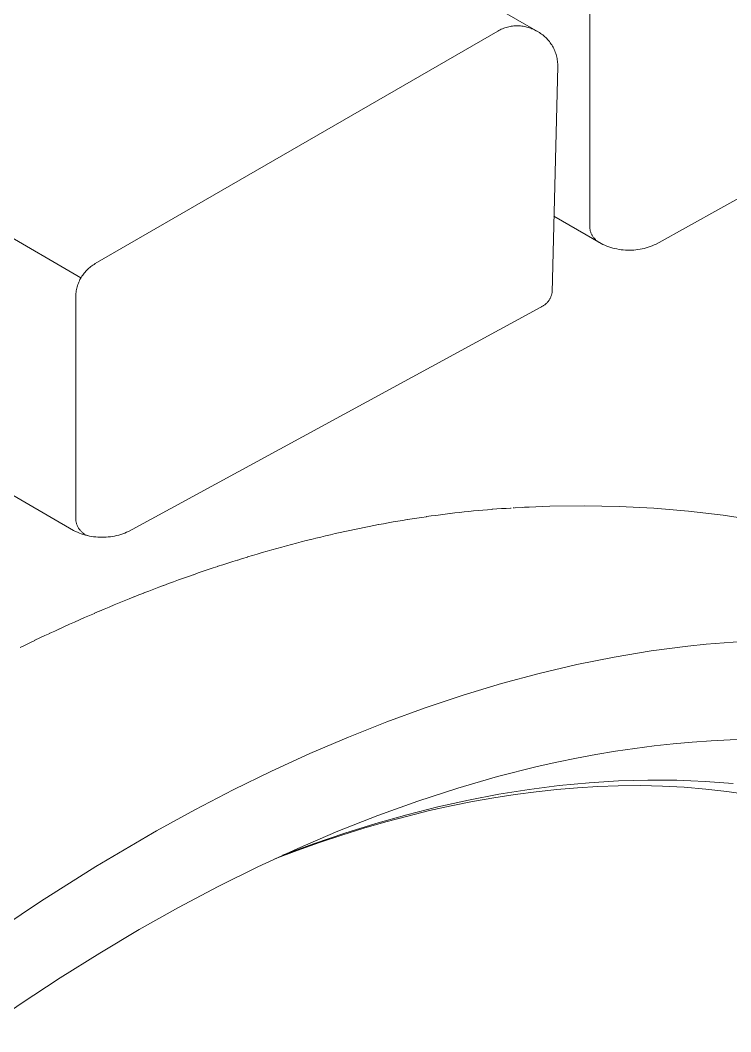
# Model space of a CAD drawing. Header units: inches. Extents: x -1 to 175, y 3 to 130.
# Drawn here: x 155.035 to 158.419, y 33.454 to 38.267 of the extents above; entities that cross this region are included whole.
import ezdxf

# ---------------------------------------------------------------- set-up
doc = ezdxf.new("R2010")
doc.units = ezdxf.units.IN
doc.layers.add('ZANO_R', color=7, linetype='Continuous', lineweight=0)

msp = doc.modelspace()

# ---------------------------------------------------------------- linework, layer by layer
at = {"layer": 'ZANO_R'}
for p, q in [((152.07357, 41.34562), (157.50239, 38.21129)), ((155.32459, 37.04106), (151.20595, 39.42011)), ((157.74725, 37.28063), (157.74725, 38.33874)), ((158.06326, 37.20224), (160.02654, 38.29378)), ((157.30953, 38.2157), (157.31499, 38.21873)), ((157.31499, 38.21873), (157.32056, 38.22158)), ((157.32056, 38.22158), (157.32622, 38.22424)), ((157.32622, 38.22424), (157.33197, 38.22671)), ((157.33197, 38.22671), (157.33779, 38.22898)), ((157.33779, 38.22898), (157.34369, 38.23105)), ((157.34369, 38.23105), (157.34966, 38.23292)), ((157.34966, 38.23292), (157.35569, 38.23459)), ((157.35569, 38.23459), (157.36177, 38.23606)), ((157.36177, 38.23606), (157.36789, 38.23732)), ((157.36789, 38.23732), (157.37406, 38.23837)), ((157.37406, 38.23837), (157.38025, 38.23921)), ((157.38025, 38.23921), (157.38648, 38.23984)), ((157.38648, 38.23984), (157.39271, 38.24026)), ((157.39271, 38.24026), (157.39896, 38.24048)), ((157.39896, 38.24048), (157.40522, 38.24048)), ((157.40522, 38.24048), (157.41147, 38.24026)), ((157.41147, 38.24026), (157.41771, 38.23984)), ((157.41771, 38.23984), (157.42393, 38.23921)), ((157.42393, 38.23921), (157.43013, 38.23837)), ((157.43013, 38.23837), (157.43629, 38.23732)), ((157.43629, 38.23732), (157.44242, 38.23606)), ((157.44242, 38.23606), (157.44849, 38.23459)), ((157.44849, 38.23459), (157.45452, 38.23292)), ((157.45452, 38.23292), (157.46049, 38.23105)), ((157.46049, 38.23105), (157.46639, 38.22898)), ((157.46639, 38.22898), (157.47221, 38.22671)), ((157.47221, 38.22671), (157.47796, 38.22424)), ((157.47796, 38.22424), (157.48362, 38.22158)), ((157.48362, 38.22158), (157.48919, 38.21873)), ((157.48919, 38.21873), (157.49466, 38.2157)), ((155.39235, 37.10882), (157.30953, 38.2157)), ((157.50239, 38.21129), (157.50787, 38.20799)), ((157.50787, 38.20799), (157.51324, 38.20451)), ((157.51324, 38.20451), (157.51849, 38.20084)), ((157.51849, 38.20084), (157.52361, 38.19699)), ((157.52361, 38.19699), (157.52859, 38.19297)), ((157.52859, 38.19297), (157.53343, 38.18878)), ((157.53343, 38.18878), (157.53812, 38.18442)), ((157.53812, 38.18442), (157.54266, 38.17991)), ((157.54266, 38.17991), (157.54703, 38.17524)), ((157.54703, 38.17524), (157.55125, 38.17042)), ((157.55125, 38.17042), (157.55529, 38.16546)), ((157.55529, 38.16546), (157.55917, 38.16036)), ((157.55917, 38.16036), (157.56286, 38.15513)), ((157.56286, 38.15513), (157.56637, 38.14978)), ((157.56637, 38.14978), (157.56969, 38.14431)), ((157.56969, 38.14431), (157.57282, 38.13873)), ((157.57282, 38.13873), (157.57576, 38.13304)), ((157.57576, 38.13304), (157.5785, 38.12725)), ((157.5785, 38.12725), (157.58104, 38.12137)), ((157.58104, 38.12137), (157.58337, 38.11541)), ((157.58337, 38.11541), (157.58549, 38.10937)), ((157.58549, 38.10937), (157.58741, 38.10327)), ((157.58741, 38.10327), (157.58911, 38.09709)), ((157.58911, 38.09709), (157.5906, 38.09087)), ((157.5906, 38.09087), (157.59187, 38.08459)), ((157.59187, 38.08459), (157.59292, 38.07828)), ((157.59292, 38.07828), (157.59376, 38.07193)), ((157.59489, 38.04637), (157.56831, 36.97336)), ((157.59376, 38.07193), (157.59437, 38.06556)), ((157.59437, 38.06556), (157.59477, 38.05917)), ((157.59477, 38.05917), (157.59494, 38.05277)), ((157.59494, 38.05277), (157.59489, 38.04637)), ((157.80147, 37.20505), (157.57726, 37.3345)), ((157.74763, 37.27741), (157.74725, 37.28063)), ((157.74812, 37.2742), (157.74763, 37.27741)), ((157.74872, 37.27101), (157.74812, 37.2742)), ((157.74944, 37.26784), (157.74872, 37.27101)), ((157.75026, 37.2647), (157.74944, 37.26784)), ((157.7512, 37.26159), (157.75026, 37.2647)), ((157.75224, 37.25852), (157.7512, 37.26159)), ((157.75338, 37.25548), (157.75224, 37.25852)), ((157.75464, 37.25249), (157.75338, 37.25548)), ((157.75599, 37.24954), (157.75464, 37.25249)), ((157.75745, 37.24664), (157.75599, 37.24954)), ((157.75901, 37.24379), (157.75745, 37.24664)), ((157.76066, 37.241), (157.75901, 37.24379)), ((157.76242, 37.23827), (157.76066, 37.241)), ((157.76426, 37.2356), (157.76242, 37.23827)), ((157.7662, 37.23299), (157.76426, 37.2356)), ((157.76823, 37.23046), (157.7662, 37.23299)), ((157.77034, 37.22799), (157.76823, 37.23046)), ((157.77254, 37.22561), (157.77034, 37.22799)), ((157.77482, 37.2233), (157.77254, 37.22561)), ((157.77718, 37.22107), (157.77482, 37.2233)), ((157.77962, 37.21892), (157.77718, 37.22107)), ((157.78212, 37.21686), (157.77962, 37.21892)), ((157.7847, 37.21489), (157.78212, 37.21686)), ((157.78735, 37.21301), (157.7847, 37.21489)), ((157.79006, 37.21122), (157.78735, 37.21301)), ((157.79283, 37.20953), (157.79006, 37.21122)), ((157.79566, 37.20794), (157.79283, 37.20953)), ((157.79854, 37.20644), (157.79566, 37.20794)), ((157.80147, 37.20505), (157.79854, 37.20644)), ((157.80147, 37.20505), (157.8105, 37.20064)), ((157.8105, 37.20064), (157.81967, 37.19653)), ((157.81967, 37.19653), (157.82898, 37.19275)), ((157.82898, 37.19275), (157.83841, 37.18928)), ((157.83841, 37.18928), (157.84795, 37.18614)), ((157.84795, 37.18614), (157.8576, 37.18332)), ((157.8576, 37.18332), (157.86734, 37.18084)), ((157.86734, 37.18084), (157.87715, 37.17869)), ((157.87715, 37.17869), (157.88703, 37.17687)), ((157.88703, 37.17687), (157.89697, 37.1754)), ((157.89697, 37.1754), (157.90696, 37.17426)), ((157.90696, 37.17426), (157.91697, 37.17347)), ((157.91697, 37.17347), (157.92701, 37.17302)), ((157.92701, 37.17302), (157.93706, 37.17291)), ((157.93706, 37.17291), (157.94711, 37.17315)), ((157.94711, 37.17315), (157.95714, 37.17373)), ((157.95714, 37.17373), (157.96714, 37.17465)), ((157.96714, 37.17465), (157.97711, 37.17591)), ((157.97711, 37.17591), (157.98703, 37.17751)), ((157.98703, 37.17751), (157.99689, 37.17945)), ((157.99689, 37.17945), (158.00668, 37.18172)), ((158.00668, 37.18172), (158.01638, 37.18433)), ((158.01638, 37.18433), (158.02599, 37.18727)), ((158.02599, 37.18727), (158.0355, 37.19053)), ((158.0355, 37.19053), (158.04488, 37.19412)), ((158.04488, 37.19412), (158.05414, 37.19802)), ((158.05414, 37.19802), (158.06326, 37.20224)), ((155.33663, 37.05932), (155.34046, 37.06427)), ((155.34046, 37.06427), (155.34445, 37.06908)), ((155.34445, 37.06908), (155.3486, 37.07376)), ((155.3486, 37.07376), (155.35291, 37.07829)), ((155.35291, 37.07829), (155.35737, 37.08267)), ((155.35737, 37.08267), (155.36197, 37.0869)), ((155.36197, 37.0869), (155.36672, 37.09098)), ((155.36672, 37.09098), (155.3716, 37.09489)), ((155.3716, 37.09489), (155.37661, 37.09863)), ((155.37661, 37.09863), (155.38174, 37.1022)), ((155.38174, 37.1022), (155.38699, 37.1056)), ((155.38699, 37.1056), (155.39235, 37.10882)), ((155.31025, 37.00985), (155.31242, 37.01571)), ((155.31242, 37.01571), (155.31479, 37.0215)), ((155.31479, 37.0215), (155.31735, 37.0272)), ((155.31735, 37.0272), (155.32011, 37.03282)), ((155.32011, 37.03282), (155.32305, 37.03833)), ((155.32305, 37.03833), (155.32618, 37.04375)), ((155.32618, 37.04375), (155.32948, 37.04906)), ((155.32948, 37.04906), (155.33297, 37.05425)), ((155.33297, 37.05425), (155.33663, 37.05932)), ((155.30021, 36.96099), (155.30074, 36.96722)), ((155.30074, 36.96722), (155.30147, 36.97343)), ((155.30147, 36.97343), (155.30242, 36.97961)), ((155.30242, 36.97961), (155.30358, 36.98576)), ((155.30358, 36.98576), (155.30494, 36.99186)), ((155.30494, 36.99186), (155.30651, 36.99791)), ((155.30651, 36.99791), (155.30828, 37.00391)), ((155.30828, 37.00391), (155.31025, 37.00985)), ((157.56661, 36.96417), (157.56729, 36.96721)), ((157.56729, 36.96721), (157.56785, 36.97027)), ((157.56785, 36.97027), (157.56831, 36.97336)), ((155.29979, 36.94849), (155.29989, 36.95474)), ((155.29979, 35.89038), (155.29979, 36.94849)), ((155.29989, 36.95474), (155.30021, 36.96099)), ((157.5379, 36.91705), (157.54022, 36.91912)), ((157.54022, 36.91912), (157.54248, 36.92128)), ((157.54248, 36.92128), (157.54465, 36.9235)), ((157.54465, 36.9235), (157.54675, 36.92581)), ((157.54675, 36.92581), (157.54877, 36.92818)), ((157.54877, 36.92818), (157.5507, 36.93063)), ((157.5507, 36.93063), (157.55255, 36.93314)), ((157.55255, 36.93314), (157.55431, 36.93571)), ((157.55431, 36.93571), (157.55597, 36.93834)), ((157.55597, 36.93834), (157.55755, 36.94103)), ((157.55755, 36.94103), (157.55903, 36.94377)), ((157.55903, 36.94377), (157.56042, 36.94656)), ((157.56042, 36.94656), (157.5617, 36.9494)), ((157.5617, 36.9494), (157.56289, 36.95228)), ((157.56289, 36.95228), (157.56397, 36.9552)), ((157.56397, 36.9552), (157.56496, 36.95816)), ((157.56496, 36.95816), (157.56584, 36.96115)), ((157.56584, 36.96115), (157.56661, 36.96417)), ((155.55136, 35.83494), (157.51414, 36.90236)), ((157.51414, 36.90236), (157.51699, 36.90362)), ((157.51699, 36.90362), (157.5198, 36.90497)), ((157.5198, 36.90497), (157.52256, 36.90642)), ((157.52256, 36.90642), (157.52526, 36.90797)), ((157.52526, 36.90797), (157.52791, 36.90961)), ((157.52791, 36.90961), (157.5305, 36.91134)), ((157.5305, 36.91134), (157.53303, 36.91315)), ((157.53303, 36.91315), (157.5355, 36.91506)), ((157.5355, 36.91506), (157.5379, 36.91705)), ((155.2896, 35.83936), (154.65957, 36.2031)), ((157.39282, 35.94719), (157.5579, 35.95475)), ((157.5579, 35.95475), (157.72314, 35.95689)), ((157.72314, 35.95689), (157.88835, 35.95361)), ((156.96971, 35.90497), (156.99197, 35.90811)), ((156.99227, 35.90815), (156.99197, 35.90811)), ((156.99227, 35.90815), (157.01451, 35.91119)), ((157.01481, 35.91123), (157.01451, 35.91119)), ((157.01481, 35.91123), (157.03702, 35.91416)), ((157.03732, 35.9142), (157.03702, 35.91416)), ((157.03732, 35.9142), (157.0595, 35.91703)), ((157.0598, 35.91707), (157.0595, 35.91703)), ((157.0598, 35.91707), (157.08195, 35.91979)), ((157.08225, 35.91982), (157.08195, 35.91979)), ((157.08225, 35.91982), (157.10437, 35.92244)), ((157.10467, 35.92247), (157.10437, 35.92244)), ((157.10467, 35.92247), (157.12676, 35.92498)), ((157.12706, 35.92502), (157.12676, 35.92498)), ((157.12706, 35.92502), (157.14911, 35.92742)), ((157.14941, 35.92745), (157.14911, 35.92742)), ((157.14941, 35.92745), (157.17144, 35.92975)), ((157.17174, 35.92978), (157.17144, 35.92975)), ((157.17174, 35.92978), (157.19373, 35.93198)), ((157.19403, 35.932), (157.19373, 35.93198)), ((157.19403, 35.932), (157.21599, 35.93409)), ((157.21628, 35.93412), (157.21599, 35.93409)), ((157.21628, 35.93412), (157.23821, 35.9361)), ((157.23851, 35.93613), (157.23821, 35.9361)), ((157.23851, 35.93613), (157.2604, 35.93801)), ((157.2607, 35.93803), (157.2604, 35.93801)), ((157.2607, 35.93803), (157.28256, 35.9398)), ((157.28285, 35.93983), (157.28256, 35.9398)), ((157.28285, 35.93983), (157.30468, 35.94149)), ((157.30498, 35.94151), (157.30468, 35.94149)), ((157.30498, 35.94151), (157.32677, 35.94307)), ((157.32706, 35.94309), (157.32677, 35.94307)), ((157.32706, 35.94309), (157.34882, 35.94455)), ((157.34912, 35.94457), (157.34882, 35.94455)), ((157.34912, 35.94457), (157.37084, 35.94592)), ((157.37084, 35.94592), (157.37402, 35.94611)), ((157.38205, 35.94658), (157.38965, 35.94701)), ((157.42594, 35.94888), (157.43667, 35.94938)), ((157.43696, 35.94939), (157.43667, 35.94938)), ((157.43696, 35.94939), (157.45854, 35.95032)), ((157.88835, 35.95361), (158.05338, 35.94491)), ((158.05338, 35.94491), (158.21802, 35.9308)), ((158.21802, 35.9308), (158.38212, 35.91129)), ((158.38212, 35.91129), (158.54549, 35.88641)), ((155.29979, 35.89038), (155.30017, 35.88716)), ((155.30017, 35.88716), (155.30066, 35.88395)), ((155.30066, 35.88395), (155.30126, 35.88076)), ((155.30126, 35.88076), (155.30198, 35.87759)), ((155.30198, 35.87759), (155.3028, 35.87445)), ((155.3028, 35.87445), (155.30374, 35.87134)), ((155.30374, 35.87134), (155.30478, 35.86827)), ((155.30478, 35.86827), (155.30592, 35.86523)), ((155.30592, 35.86523), (155.30718, 35.86224)), ((155.30718, 35.86224), (155.30853, 35.85929)), ((155.30853, 35.85929), (155.30999, 35.85639)), ((156.67382, 35.85392), (156.69643, 35.85842)), ((156.69673, 35.85848), (156.69643, 35.85842)), ((156.69673, 35.85848), (156.71932, 35.86288)), ((156.71962, 35.86294), (156.71932, 35.86288)), ((156.71962, 35.86294), (156.74218, 35.86723)), ((156.74249, 35.86729), (156.74218, 35.86723)), ((156.74249, 35.86729), (156.76502, 35.87148)), ((156.76533, 35.87153), (156.76502, 35.87148)), ((156.76533, 35.87153), (156.78784, 35.87562)), ((156.78814, 35.87567), (156.78784, 35.87562)), ((156.78814, 35.87567), (156.81063, 35.87965)), ((156.81093, 35.87971), (156.81063, 35.87965)), ((156.81093, 35.87971), (156.83339, 35.88358)), ((156.8337, 35.88363), (156.83339, 35.88358)), ((156.8337, 35.88363), (156.85613, 35.88741)), ((156.85643, 35.88746), (156.85613, 35.88741)), ((156.85643, 35.88746), (156.87884, 35.89112)), ((156.87914, 35.89117), (156.87884, 35.89112)), ((156.87914, 35.89117), (156.90152, 35.89473)), ((156.90183, 35.89478), (156.90152, 35.89473)), ((156.90183, 35.89478), (156.92418, 35.89824)), ((156.92448, 35.89828), (156.92418, 35.89824)), ((156.92448, 35.89828), (156.9468, 35.90164)), ((156.94711, 35.90168), (156.9468, 35.90164)), ((156.94711, 35.90168), (156.9694, 35.90493)), ((156.96971, 35.90497), (156.9694, 35.90493)), ((155.2896, 35.83936), (155.29861, 35.83493)), ((155.29861, 35.83493), (155.30777, 35.83082)), ((155.30777, 35.83082), (155.31706, 35.82701)), ((155.30999, 35.85639), (155.31155, 35.85354)), ((155.31155, 35.85354), (155.3132, 35.85075)), ((155.3132, 35.85075), (155.31496, 35.84802)), ((155.31496, 35.84802), (155.3168, 35.84535)), ((155.3168, 35.84535), (155.31874, 35.84274)), ((155.31706, 35.82701), (155.32648, 35.82352)), ((155.31874, 35.84274), (155.32077, 35.84021)), ((155.32077, 35.84021), (155.32288, 35.83774)), ((155.32288, 35.83774), (155.32508, 35.83536)), ((155.32508, 35.83536), (155.32736, 35.83305)), ((155.32648, 35.82352), (155.336, 35.82036)), ((155.32736, 35.83305), (155.32972, 35.83082)), ((155.32972, 35.83082), (155.33216, 35.82867)), ((155.33216, 35.82867), (155.33466, 35.82661)), ((155.33466, 35.82661), (155.33724, 35.82464)), ((155.336, 35.82036), (155.34563, 35.81751)), ((155.33724, 35.82464), (155.33989, 35.82276)), ((155.33989, 35.82276), (155.3426, 35.82097)), ((155.3426, 35.82097), (155.34537, 35.81928)), ((155.34537, 35.81928), (155.3482, 35.81769)), ((155.34563, 35.81751), (155.35535, 35.81499)), ((155.3482, 35.81769), (155.35108, 35.81619)), ((155.35108, 35.81619), (155.35401, 35.8148)), ((155.35535, 35.81499), (155.36515, 35.81281)), ((155.36515, 35.81281), (155.37502, 35.81095)), ((155.37502, 35.81095), (155.38494, 35.80943)), ((155.46503, 35.80943), (155.47495, 35.81095)), ((155.47495, 35.81095), (155.48482, 35.81281)), ((155.48482, 35.81281), (155.49462, 35.815)), ((155.49462, 35.815), (155.50434, 35.81751)), ((155.50434, 35.81751), (155.51397, 35.82036)), ((155.51397, 35.82036), (155.52349, 35.82353)), ((155.52349, 35.82353), (155.53291, 35.82702)), ((155.53291, 35.82702), (155.5422, 35.83082)), ((155.5422, 35.83082), (155.55136, 35.83494)), ((156.46658, 35.80812), (156.48939, 35.81356)), ((156.48969, 35.81363), (156.48939, 35.81356)), ((156.48969, 35.81363), (156.51248, 35.81896)), ((156.51278, 35.81903), (156.51248, 35.81896)), ((156.51278, 35.81903), (156.53555, 35.82426)), ((156.53585, 35.82433), (156.53555, 35.82426)), ((156.53585, 35.82433), (156.5586, 35.82946)), ((156.5589, 35.82952), (156.5586, 35.82946)), ((156.5589, 35.82952), (156.58163, 35.83455)), ((156.58193, 35.83461), (156.58163, 35.83455)), ((156.58193, 35.83461), (156.60463, 35.83953)), ((156.60494, 35.8396), (156.60463, 35.83953)), ((156.60494, 35.8396), (156.62762, 35.84441)), ((156.62792, 35.84447), (156.62762, 35.84441)), ((156.62792, 35.84447), (156.65058, 35.84919)), ((156.65088, 35.84925), (156.65058, 35.84919)), ((156.65088, 35.84925), (156.67351, 35.85385)), ((156.67382, 35.85392), (156.67351, 35.85385)), ((155.38494, 35.80943), (155.39491, 35.80825)), ((155.39491, 35.80825), (155.40492, 35.8074)), ((155.40492, 35.8074), (155.41495, 35.80689)), ((155.41495, 35.80689), (155.42499, 35.80672)), ((155.42499, 35.80672), (155.43502, 35.80689)), ((155.43502, 35.80689), (155.44505, 35.8074)), ((155.44505, 35.8074), (155.45506, 35.80825)), ((155.45506, 35.80825), (155.46503, 35.80943)), ((156.281, 35.76032), (156.30396, 35.76658)), ((156.30426, 35.76666), (156.30396, 35.76658)), ((156.30426, 35.76666), (156.3272, 35.77282)), ((156.3275, 35.7729), (156.3272, 35.77282)), ((156.3275, 35.7729), (156.35043, 35.77895)), ((156.35073, 35.77903), (156.35043, 35.77895)), ((156.35073, 35.77903), (156.37364, 35.78498)), ((156.37393, 35.78505), (156.37364, 35.78498)), ((156.37393, 35.78505), (156.39682, 35.7909)), ((156.39712, 35.79098), (156.39682, 35.7909)), ((156.39712, 35.79098), (156.41999, 35.79672)), ((156.42029, 35.7968), (156.41999, 35.79672)), ((156.42029, 35.7968), (156.44315, 35.80244)), ((156.44344, 35.80251), (156.44315, 35.80244)), ((156.44344, 35.80251), (156.46628, 35.80805)), ((156.46658, 35.80812), (156.46628, 35.80805)), ((156.11774, 35.71309), (156.14082, 35.72006)), ((156.1411, 35.72014), (156.14082, 35.72006)), ((156.1411, 35.72014), (156.16417, 35.72701)), ((156.16446, 35.7271), (156.16417, 35.72701)), ((156.16446, 35.7271), (156.18751, 35.73386)), ((156.1878, 35.73395), (156.18751, 35.73386)), ((156.1878, 35.73395), (156.21083, 35.74061)), ((156.21112, 35.7407), (156.21083, 35.74061)), ((156.21112, 35.7407), (156.23414, 35.74726)), ((156.23443, 35.74734), (156.23414, 35.74726)), ((156.23443, 35.74734), (156.25743, 35.7538)), ((156.25772, 35.75388), (156.25743, 35.7538)), ((156.25772, 35.75388), (156.2807, 35.76024)), ((156.281, 35.76032), (156.2807, 35.76024)), ((155.95381, 35.66087), (155.97699, 35.66854)), ((155.97726, 35.66863), (155.97699, 35.66854)), ((155.97726, 35.66863), (156.00043, 35.6762)), ((156.00071, 35.67629), (156.00043, 35.6762)), ((156.00071, 35.67629), (156.02386, 35.68376)), ((156.02414, 35.68385), (156.02386, 35.68376)), ((156.02414, 35.68385), (156.04727, 35.69123)), ((156.04756, 35.69131), (156.04727, 35.69123)), ((156.04756, 35.69131), (156.07068, 35.69859)), ((156.07096, 35.69867), (156.07068, 35.69859)), ((156.07096, 35.69867), (156.09407, 35.70584)), ((156.09436, 35.70593), (156.09407, 35.70584)), ((156.09436, 35.70593), (156.11745, 35.713)), ((156.11774, 35.71309), (156.11745, 35.713)), ((155.81288, 35.61219), (155.83612, 35.62046)), ((155.83639, 35.62055), (155.83612, 35.62046)), ((155.83639, 35.62055), (155.85963, 35.62872)), ((155.85989, 35.62882), (155.85963, 35.62872)), ((155.85989, 35.62882), (155.88312, 35.63689)), ((155.88339, 35.63698), (155.88312, 35.63689)), ((155.88339, 35.63698), (155.9066, 35.64495)), ((155.90687, 35.64504), (155.9066, 35.64495)), ((155.90687, 35.64504), (155.93007, 35.65291)), ((155.93035, 35.653), (155.93007, 35.65291)), ((155.93035, 35.653), (155.95354, 35.66078)), ((155.95381, 35.66087), (155.95354, 35.66078)), ((155.69521, 35.56891), (155.7185, 35.57767)), ((155.71876, 35.57776), (155.7185, 35.57767)), ((155.71876, 35.57776), (155.74204, 35.58642)), ((155.7423, 35.58652), (155.74204, 35.58642)), ((155.7423, 35.58652), (155.76557, 35.59508)), ((155.76583, 35.59517), (155.76557, 35.59508)), ((155.76583, 35.59517), (155.7891, 35.60364)), ((155.78936, 35.60373), (155.7891, 35.60364)), ((155.78936, 35.60373), (155.81262, 35.6121)), ((155.81288, 35.61219), (155.81262, 35.6121)), ((155.55381, 35.51374), (155.57715, 35.52308)), ((155.57739, 35.52318), (155.57715, 35.52308)), ((155.57739, 35.52318), (155.60072, 35.53242)), ((155.60096, 35.53252), (155.60072, 35.53242)), ((155.60096, 35.53252), (155.62429, 35.54167)), ((155.62453, 35.54176), (155.62429, 35.54167)), ((155.62453, 35.54176), (155.64785, 35.55081)), ((155.6481, 35.55091), (155.64785, 35.55081)), ((155.6481, 35.55091), (155.6714, 35.55986)), ((155.67166, 35.55996), (155.6714, 35.55986)), ((155.67166, 35.55996), (155.69496, 35.56881)), ((155.69521, 35.56891), (155.69496, 35.56881)), ((155.43588, 35.46513), (155.45924, 35.47495)), ((155.45947, 35.47504), (155.45924, 35.47495)), ((155.45947, 35.47504), (155.48283, 35.48476)), ((155.48306, 35.48486), (155.48283, 35.48476)), ((155.48306, 35.48486), (155.50641, 35.49449)), ((155.50665, 35.49458), (155.50641, 35.49449)), ((155.50665, 35.49458), (155.52999, 35.50412)), ((155.53023, 35.50421), (155.52999, 35.50412)), ((155.53023, 35.50421), (155.55357, 35.51365)), ((155.55381, 35.51374), (155.55357, 35.51365)), ((155.34151, 35.42453), (155.36488, 35.43472)), ((155.3651, 35.43482), (155.36488, 35.43472)), ((155.3651, 35.43482), (155.38847, 35.44492)), ((155.3887, 35.44502), (155.38847, 35.44492)), ((155.3887, 35.44502), (155.41206, 35.45502)), ((155.41229, 35.45512), (155.41206, 35.45502)), ((155.41229, 35.45512), (155.43565, 35.46503)), ((155.43588, 35.46513), (155.43565, 35.46503)), ((155.22355, 35.37168), (155.24693, 35.38234)), ((155.24714, 35.38243), (155.24693, 35.38234)), ((155.24714, 35.38243), (155.27052, 35.393)), ((155.27073, 35.3931), (155.27052, 35.393)), ((155.27073, 35.3931), (155.29411, 35.40357)), ((155.29432, 35.40367), (155.29411, 35.40357)), ((155.29432, 35.40367), (155.3177, 35.41405)), ((155.31791, 35.41414), (155.3177, 35.41405)), ((155.31791, 35.41414), (155.34129, 35.42443)), ((155.34151, 35.42453), (155.34129, 35.42443)), ((155.12922, 35.32774), (155.1526, 35.33877)), ((155.1528, 35.33886), (155.1526, 35.33877)), ((155.1528, 35.33886), (155.17618, 35.3498)), ((155.17638, 35.34989), (155.17618, 35.3498)), ((155.17638, 35.34989), (155.19976, 35.36074)), ((155.19996, 35.36083), (155.19976, 35.36074)), ((155.19996, 35.36083), (155.22335, 35.37158)), ((155.22355, 35.37168), (155.22335, 35.37158)), ((155.03495, 35.28235), (155.05833, 35.29374)), ((155.05851, 35.29383), (155.05833, 35.29374)), ((155.05851, 35.29383), (155.08189, 35.30513)), ((155.08208, 35.30522), (155.08189, 35.30513)), ((155.08208, 35.30522), (155.10546, 35.31644)), ((155.10565, 35.31653), (155.10546, 35.31644)), ((155.10565, 35.31653), (155.12903, 35.32765)), ((155.12922, 35.32774), (155.12903, 35.32765)), ((158.04043, 35.26588), (158.21506, 35.28884)), ((158.21506, 35.28884), (158.30168, 35.29791)), ((158.30168, 35.29791), (158.3878, 35.30537)), ((158.3878, 35.30537), (158.4734, 35.31122)), ((157.68622, 35.20076), (157.86408, 35.23651)), ((157.86408, 35.23651), (158.04043, 35.26588)), ((157.50702, 35.1587), (157.68622, 35.20076)), ((157.3267, 35.11039), (157.50702, 35.1587)), ((157.14544, 35.0559), (157.3267, 35.11039)), ((156.96343, 34.99532), (157.14544, 35.0559)), ((156.78089, 34.92875), (156.96343, 34.99532)), ((156.598, 34.85632), (156.78089, 34.92875)), ((156.41496, 34.77814), (156.598, 34.85632)), ((157.9618, 34.80249), (157.86948, 34.78878)), ((158.05368, 34.81434), (157.9618, 34.80249)), ((158.14507, 34.82431), (158.05368, 34.81434)), ((158.23596, 34.8324), (158.14507, 34.82431)), ((158.32631, 34.83861), (158.23596, 34.8324)), ((158.41608, 34.84293), (158.32631, 34.83861)), ((158.50525, 34.84535), (158.41608, 34.84293)), ((156.23196, 34.69435), (156.41496, 34.77814)), ((157.68362, 34.75579), (157.59015, 34.73654)), ((157.77674, 34.77321), (157.68362, 34.75579)), ((157.86948, 34.78878), (157.77674, 34.77321)), ((157.49635, 34.71546), (157.30793, 34.66791)), ((157.59015, 34.73654), (157.49635, 34.71546)), ((156.0492, 34.60509), (156.23196, 34.69435)), ((157.30793, 34.66791), (157.11861, 34.61324)), ((157.11861, 34.61324), (156.92864, 34.55161)), ((157.31484, 34.58398), (157.45919, 34.60709)), ((157.45919, 34.60709), (157.60241, 34.62545)), ((157.59077, 34.60708), (157.49174, 34.5964)), ((157.68897, 34.6153), (157.59077, 34.60708)), ((157.60241, 34.62545), (157.74439, 34.63902)), ((157.7863, 34.62104), (157.68897, 34.6153)), ((157.74439, 34.63902), (157.88499, 34.64778)), ((157.88274, 34.62433), (157.7863, 34.62104)), ((157.98915, 34.62508), (157.88274, 34.62433)), ((157.88499, 34.64778), (158.02408, 34.65171)), ((158.09418, 34.62277), (157.98915, 34.62508)), ((158.02408, 34.65171), (158.09302, 34.65186)), ((158.09302, 34.65186), (158.16153, 34.65081)), ((158.19779, 34.61743), (158.09418, 34.62277)), ((158.16153, 34.65081), (158.22961, 34.64854)), ((158.29998, 34.60906), (158.19779, 34.61743)), ((158.22961, 34.64854), (158.29724, 34.64507)), ((158.29724, 34.64507), (158.3644, 34.64039)), ((158.40074, 34.59768), (158.29998, 34.60906)), ((158.3644, 34.64039), (158.43107, 34.6345)), ((155.86685, 34.51053), (156.0492, 34.60509)), ((157.16951, 34.55615), (157.31484, 34.58398)), ((157.29125, 34.56764), (157.18986, 34.54957)), ((157.39189, 34.58325), (157.29125, 34.56764)), ((157.49174, 34.5964), (157.39189, 34.58325)), ((158.50003, 34.58332), (158.40074, 34.59768)), ((156.92864, 34.55161), (156.73829, 34.48316)), ((156.87641, 34.48656), (157.02332, 34.52366)), ((157.08772, 34.52904), (156.98488, 34.50605)), ((157.02332, 34.52366), (157.16951, 34.55615)), ((157.18986, 34.54957), (157.08772, 34.52904)), ((155.68512, 34.41082), (155.86685, 34.51053)), ((156.73829, 34.48316), (156.5478, 34.40808)), ((156.72892, 34.44492), (156.87641, 34.48656)), ((156.88134, 34.4806), (156.77715, 34.4527)), ((156.98488, 34.50605), (156.88134, 34.4806)), ((156.67232, 34.42234), (156.56689, 34.38952)), ((156.58097, 34.3988), (156.72892, 34.44492)), ((156.77715, 34.4527), (156.67232, 34.42234)), ((155.39588, 34.24091), (155.66507, 34.39949)), ((155.66507, 34.39949), (155.68512, 34.41082)), ((156.5478, 34.40808), (156.35742, 34.32654)), ((156.4327, 34.3483), (156.58097, 34.3988)), ((156.56689, 34.38952), (156.46087, 34.35426)), ((156.35742, 34.32654), (156.16739, 34.23874)), ((156.28424, 34.29348), (156.4327, 34.3483)), ((156.46087, 34.35426), (156.35429, 34.31654)), ((156.35429, 34.31654), (156.24717, 34.27638)), ((155.13189, 34.0738), (155.39588, 34.24091)), ((156.16739, 34.23874), (155.97794, 34.14491)), ((155.97794, 34.14491), (155.78931, 34.04525)), ((154.94788, 33.95048), (155.13189, 34.0738)), ((155.78931, 34.04525), (155.60171, 33.94)), ((155.60171, 33.94), (155.41412, 33.82863)), ((155.41412, 33.82863), (155.22549, 33.71048)), ((155.22549, 33.71048), (155.03604, 33.58556)), ((155.03604, 33.58556), (154.84601, 33.45392))]:
    msp.add_line(p, q, dxfattribs=at)

doc.saveas('drawing.dxf')
